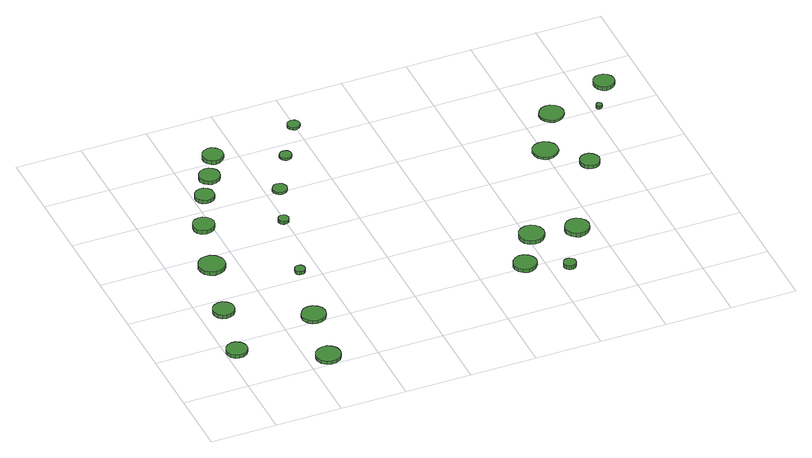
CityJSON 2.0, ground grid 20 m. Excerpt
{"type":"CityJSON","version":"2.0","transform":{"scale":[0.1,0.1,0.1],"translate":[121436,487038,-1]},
"CityObjects":{
"tree1":{"type":"SolitaryVegetationObject","attributes":{"function":"something"},"geometry":[{"type":"MultiSurface","lod":"1","boundaries":[[[0,1,2,3,4,5,6,7,8,9,10,11,12,13,14]],[[15,16,17,18,19,20,21,22,23,24,25,26,27,28,29]],[[0,29,28,1]],[[1,28,27,2]],[[2,27,26,3]],[[3,26,25,4]],[[4,25,24,5]],[[5,24,23,6]],[[6,23,22,7]],[[7,22,21,8]],[[8,21,20,9]],[[9,20,19,10]],[[10,19,18,11]],[[11,18,17,12]],[[12,17,16,13]],[[13,16,15,14]],[[14,15,29,0]]]}]},
"tree2":{"type":"SolitaryVegetationObject","attributes":{"function":"something"},"geometry":[{"type":"MultiSurface","lod":"1","boundaries":[[[30,31,32,33,34,35,36,37,38,39,40,41,42,43,44]],[[45,46,47,48,49,50,51,52,53,54,55,56,57,58,59]],[[30,59,58,31]],[[31,58,57,32]],[[32,57,56,33]],[[33,56,55,34]],[[34,55,54,35]],[[35,54,53,36]],[[36,53,52,37]],[[37,52,51,38]],[[38,51,50,39]],[[39,50,49,40]],[[40,49,48,41]],[[41,48,47,42]],[[42,47,46,43]],[[43,46,45,44]],[[44,45,59,30]]]}]},
"tree3":{"type":"SolitaryVegetationObject","attributes":{"function":"something"},"geometry":[{"type":"MultiSurface","lod":"1","boundaries":[[[60,61,62,63,64,65,66,67,68,69,70,71,72,73,74]],[[75,76,77,78,79,80,81,82,83,84,85,86,87,88,89]],[[60,89,88,61]],[[61,88,87,62]],[[62,87,86,63]],[[63,86,85,64]],[[64,85,84,65]],[[65,84,83,66]],[[66,83,82,67]],[[67,82,81,68]],[[68,81,80,69]],[[69,80,79,70]],[[70,79,78,71]],[[71,78,77,72]],[[72,77,76,73]],[[73,76,75,74]],[[74,75,89,60]]]}]},
"tree4":{"type":"SolitaryVegetationObject","attributes":{"function":"something"},"geometry":[{"type":"MultiSurface","lod":"1","boundaries":[[[90,91,92,93,94,95,96,97,98,99,100,101,102,103,104]],[[105,106,107,108,109,110,111,112,113,114,115,116,117,118,119]],[[90,119,118,91]],[[91,118,117,92]],[[92,117,116,93]],[[93,116,115,94]],[[94,115,114,95]],[[95,114,113,96]],[[96,113,112,97]],[[97,112,111,98]],[[98,111,110,99]],[[99,110,109,100]],[[100,109,108,101]],[[101,108,107,102]],[[102,107,106,103]],[[103,106,105,104]],[[104,105,119,90]]]}]},
"tree5":{"type":"SolitaryVegetationObject","attributes":{"function":"something"},"geometry":[{"type":"MultiSurface","lod":"1","boundaries":[[[120,121,122,123,124,125,126,127,128,129,130,131,132,133,134]],[[135,136,137,138,139,140,141,142,143,144,145,146,147,148,149]],[[120,149,148,121]],[[121,148,147,122]],[[122,147,146,123]],[[123,146,145,124]],[[124,145,144,125]],[[125,144,143,126]],[[126,143,142,127]],[[127,142,141,128]],[[128,141,140,129]],[[129,140,139,130]],[[130,139,138,131]],[[131,138,137,132]],[[132,137,136,133]],[[133,136,135,134]],[[134,135,149,120]]]}]},
"tree6":{"type":"SolitaryVegetationObject","attributes":{"function":"something"},"geometry":[{"type":"MultiSurface","lod":"1","boundaries":[[[150,151,152,153,154,155,156,157,158,159,160,161,162,163,164]],[[165,166,167,168,169,170,171,172,173,174,175,176,177,178,179]],[[150,179,178,151]],[[151,178,177,152]],[[152,177,176,153]],[[153,176,175,154]],[[154,175,174,155]],[[155,174,173,156]],[[156,173,172,157]],[[157,172,171,158]],[[158,171,170,159]],[[159,170,169,160]],[[160,169,168,161]],[[161,168,167,162]],[[162,167,166,163]],[[163,166,165,164]],[[164,165,179,150]]]}]},
"tree7":{"type":"SolitaryVegetationObject","attributes":{"function":"something"},"geometry":[{"type":"MultiSurface","lod":"1","boundaries":[[[180,181,182,183,184,185,186,187,188,189,190,191,192,193,194]],[[195,196,197,198,199,200,201,202,203,204,205,206,207,208,209]],[[180,209,208,181]],[[181,208,207,182]],[[182,207,206,183]],[[183,206,205,184]],[[184,205,204,185]],[[185,204,203,186]],[[186,203,202,187]],[[187,202,201,188]],[[188,201,200,189]],[[189,200,199,190]],[[190,199,198,191]],[[191,198,197,192]],[[192,197,196,193]],[[193,196,195,194]],[[194,195,209,180]]]}]},
"tree8":{"type":"SolitaryVegetationObject","attributes":{"function":"something"},"geometry":[{"type":"MultiSurface","lod":"1","boundaries":[[[210,211,212,213,214,215,216,217,218,219,220,221,222,223,224]],[[225,226,227,228,229,230,231,232,233,234,235,236,237,238,239]],[[210,239,238,211]],[[211,238,237,212]],[[212,237,236,213]],[[213,236,235,214]],[[214,235,234,215]],[[215,234,233,216]],[[216,233,232,217]],[[217,232,231,218]],[[218,231,230,219]],[[219,230,229,220]],[[220,229,228,221]],[[221,228,227,222]],[[222,227,226,223]],[[223,226,225,224]],[[224,225,239,210]]]}]},
"tree9":{"type":"SolitaryVegetationObject","attributes":{"function":"something"},"geometry":[{"type":"MultiSurface","lod":"1","boundaries":[[[240,241,242,243,244,245,246,247,248,249,250,251,252,253,254]],[[255,256,257,258,259,260,261,262,263,264,265,266,267,268,269]],[[240,269,268,241]],[[241,268,267,242]],[[242,267,266,243]],[[243,266,265,244]],[[244,265,264,245]],[[245,264,263,246]],[[246,263,262,247]],[[247,262,261,248]],[[248,261,260,249]],[[249,260,259,250]],[[250,259,258,251]],[[251,258,257,252]],[[252,257,256,253]],[[253,256,255,254]],[[254,255,269,240]]]}]},
"tree10":{"type":"SolitaryVegetationObject","attributes":{"function":"something"},"geometry":[{"type":"MultiSurface","lod":"1","boundaries":[[[270,271,272,273,274,275,276,277,278,279,280,281,282,283,284]],[[285,286,287,288,289,290,291,292,293,294,295,296,297,298,299]],[[270,299,298,271]],[[271,298,297,272]],[[272,297,296,273]],[[273,296,295,274]],[[274,295,294,275]],[[275,294,293,276]],[[276,293,292,277]],[[277,292,291,278]],[[278,291,290,279]],[[279,290,289,280]],[[280,289,288,281]],[[281,288,287,282]],[[282,287,286,283]],[[283,286,285,284]],[[284,285,299,270]]]}]},
"tree11":{"type":"SolitaryVegetationObject","attributes":{"function":"something"},"geometry":[{"type":"MultiSurface","lod":"1","boundaries":[[[300,301,302,303,304,305,306,307,308,309,310,311,312,313,314]],[[315,316,317,318,319,320,321,322,323,324,325,326,327,328,329]],[[300,329,328,301]],[[301,328,327,302]],[[302,327,326,303]],[[303,326,325,304]],[[304,325,324,305]],[[305,324,323,306]],[[306,323,322,307]],[[307,322,321,308]],[[308,321,320,309]],[[309,320,319,310]],[[310,319,318,311]],[[311,318,317,312]],[[312,317,316,313]],[[313,316,315,314]],[[314,315,329,300]]]}]},
"tree12":{"type":"SolitaryVegetationObject","attributes":{"function":"something"},"geometry":[{"type":"MultiSurface","lod":"1","boundaries":[[[330,331,332,333,334,335,336,337,338,339,340,341,342,343,344]],[[345,346,347,348,349,350,351,352,353,354,355,356,357,358,359]],[[330,359,358,331]],[[331,358,357,332]],[[332,357,356,333]],[[333,356,355,334]],[[334,355,354,335]],[[335,354,353,336]],[[336,353,352,337]],[[337,352,351,338]],[[338,351,350,339]],[[339,350,349,340]],[[340,349,348,341]],[[341,348,347,342]],[[342,347,346,343]],[[343,346,345,344]],[[344,345,359,330]]]}]},
"tree13":{"type":"SolitaryVegetationObject","attributes":{"function":"something"},"geometry":[{"type":"MultiSurface","lod":"1","boundaries":[[[360,361,362,363,364,365,366,367,368,369,370,371,372,373,374]],[[375,376,377,378,379,380,381,382,383,384,385,386,387,388,389]],[[360,389,388,361]],[[361,388,387,362]],[[362,387,386,363]],[[363,386,385,364]],[[364,385,384,365]],[[365,384,383,366]],[[366,383,382,367]],[[367,382,381,368]],[[368,381,380,369]],[[369,380,379,370]],[[370,379,378,371]],[[371,378,377,372]],[[372,377,376,373]],[[373,376,375,374]],[[374,375,389,360]]]}]},
"tree14":{"type":"SolitaryVegetationObject","attributes":{"function":"something"},"geometry":[{"type":"MultiSurface","lod":"1","boundaries":[[[390,391,392,393,394,395,396,397,398,399,400,401,402,403,404]],[[405,406,407,408,409,410,411,412,413,414,415,416,417,418,419]],[[390,419,418,391]],[[391,418,417,392]],[[392,417,416,393]],[[393,416,415,394]],[[394,415,414,395]],[[395,414,413,396]],[[396,413,412,397]],[[397,412,411,398]],[[398,411,410,399]],[[399,410,409,400]],[[400,409,408,401]],[[401,408,407,402]],[[402,407,406,403]],[[403,406,405,404]],[[404,405,419,390]]]}]},
"tree15":{"type":"SolitaryVegetationObject","attributes":{"function":"something"},"geometry":[{"type":"MultiSurface","lod":"1","boundaries":[[[420,421,422,423,424,425,426,427,428,429,430,431,432,433,434]],[[435,436,437,438,439,440,441,442,443,444,445,446,447,448,449]],[[420,449,448,421]],[[421,448,447,422]],[[422,447,446,423]],[[423,446,445,424]],[[424,445,444,425]],[[425,444,443,426]],[[426,443,442,427]],[[427,442,441,428]],[[428,441,440,429]],[[429,440,439,430]],[[430,439,438,431]],[[431,438,437,432]],[[432,437,436,433]],[[433,436,435,434]],[[434,435,449,420]]]}]},
"tree16":{"type":"SolitaryVegetationObject","attributes":{"function":"something"},"geometry":[{"type":"MultiSurface","lod":"1","boundaries":[[[450,451,452,453,454,455,456,457,458,459,460,461,462,463,464]],[[465,466,467,468,469,470,471,472,473,474,475,476,477,478,479]],[[450,479,478,451]],[[451,478,477,452]],[[452,477,476,453]],[[453,476,475,454]],[[454,475,474,455]],[[455,474,473,456]],[[456,473,472,457]],[[457,472,471,458]],[[458,471,470,459]],[[459,470,469,460]],[[460,469,468,461]],[[461,468,467,462]],[[462,467,466,463]],[[463,466,465,464]],[[464,465,479,450]]]}]},
"tree17":{"type":"SolitaryVegetationObject","attributes":{"function":"something"},"geometry":[{"type":"MultiSurface","lod":"1","boundaries":[[[480,481,482,483,484,485,486,487,488,489,490,491,492,493,494]],[[495,496,497,498,499,500,501,502,503,504,505,506,507,508,509]],[[480,509,508,481]],[[481,508,507,482]],[[482,507,506,483]],[[483,506,505,484]],[[484,505,504,485]],[[485,504,503,486]],[[486,503,502,487]],[[487,502,501,488]],[[488,501,500,489]],[[489,500,499,490]],[[490,499,498,491]],[[491,498,497,492]],[[492,497,496,493]],[[493,496,495,494]],[[494,495,509,480]]]}]},
"tree18":{"type":"SolitaryVegetationObject","attributes":{"function":"something"},"geometry":[{"type":"MultiSurface","lod":"1","boundaries":[[[510,511,512,513,514,515,516,517,518,519,520,521,522,523,524]],[[525,526,527,528,529,530,531,532,533,534,535,536,537,538,539]],[[510,539,538,511]],[[511,538,537,512]],[[512,537,536,513]],[[513,536,535,514]],[[514,535,534,515]],[[515,534,533,516]],[[516,533,532,517]],[[517,532,531,518]],[[518,531,530,519]],[[519,530,529,520]],[[520,529,528,521]],[[521,528,527,522]],[[522,527,526,523]],[[523,526,525,524]],[[524,525,539,510]]]}]},
"tree19":{"type":"SolitaryVegetationObject","attributes":{"function":"something"},"geometry":[{"type":"MultiSurface","lod":"1","boundaries":[[[540,541,542,543,544,545,546,547,548,549,550,551,552,553,554]],[[555,556,557,558,559,560,561,562,563,564,565,566,567,568,569]],[[540,569,568,541]],[[541,568,567,542]],[[542,567,566,543]],[[543,566,565,544]],[[544,565,564,545]],[[545,564,563,546]],[[546,563,562,547]],[[547,562,561,548]],[[548,561,560,549]],[[549,560,559,550]],[[550,559,558,551]],[[551,558,557,552]],[[552,557,556,553]],[[553,556,555,554]],[[554,555,569,540]]]}]},
"tree20":{"type":"SolitaryVegetationObject","attributes":{"function":"something"},"geometry":[{"type":"MultiSurface","lod":"1","boundaries":[[[570,571,572,573,574,575,576,577,578,579,580,581,582,583,584]],[[585,586,587,588,589,590,591,592,593,594,595,596,597,598,599]],[[570,599,598,571]],[[571,598,597,572]],[[572,597,596,573]],[[573,596,595,574]],[[574,595,594,575]],[[575,594,593,576]],[[576,593,592,577]],[[577,592,591,578]],[[578,591,590,579]],[[579,590,589,580]],[[580,589,588,581]],[[581,588,587,582]],[[582,587,586,583]],[[583,586,585,584]],[[584,585,599,570]]]}]},
"tree21":{"type":"SolitaryVegetationObject","attributes":{"function":"something"},"geometry":[{"type":"MultiSurface","lod":"1","boundaries":[[[600,601,602,603,604,605,606,607,608,609,610,611,612,613,614]],[[615,616,617,618,619,620,621,622,623,624,625,626,627,628,629]],[[600,629,628,601]],[[601,628,627,602]],[[602,627,626,603]],[[603,626,625,604]],[[604,625,624,605]],[[605,624,623,606]],[[606,623,622,607]],[[607,622,621,608]],[[608,621,620,609]],[[609,620,619,610]],[[610,619,618,611]],[[611,618,617,612]],[[612,617,616,613]],[[613,616,615,614]],[[614,615,629,600]]]}]},
"tree22":{"type":"SolitaryVegetationObject","attributes":{"function":"something"},"geometry":[{"type":"MultiSurface","lod":"1","boundaries":[[[630,631,632,633,634,635,636,637,638,639,640,641,642,643,644]],[[645,646,647,648,649,650,651,652,653,654,655,656,657,658,659]],[[630,659,658,631]],[[631,658,657,632]],[[632,657,656,633]],[[633,656,655,634]],[[634,655,654,635]],[[635,654,653,636]],[[636,653,652,637]],[[637,652,651,638]],[[638,651,650,639]],[[639,650,649,640]],[[640,649,648,641]],[[641,648,647,642]],[[642,647,646,643]],[[643,646,645,644]],[[644,645,659,630]]]}]},
"tree23":{"type":"SolitaryVegetationObject","attributes":{"function":"something"},"geometry":[{"type":"MultiSurface","lod":"1","boundaries":[[[660,661,662,663,664,665,666,667,668,669,670,671,672,673,674]],[[675,676,677,678,679,680,681,682,683,684,685,686,687,688,689]],[[660,689,688,661]],[[661,688,687,662]],[[662,687,686,663]],[[663,686,685,664]],[[664,685,684,665]],[[665,684,683,666]],[[666,683,682,667]],[[667,682,681,668]],[[668,681,680,669]],[[669,680,679,670]],[[670,679,678,671]],[[671,678,677,672]],[[672,677,676,673]],[[673,676,675,674]],[[674,675,689,660]]]}]}
},
"vertices":[
[65,162,17],[62,174,17],[55,185,17],[43,192,17],[30,193,17],[18,189,17],[8,180,17],[3,168,17],[3,155,17],[8,143,17],[18,134,17],[30,130,17],[43,131,17],[55,138,17],[62,149,17],[62,149,6],[55,138,6],[43,131,6],[30,130,6],[18,134,6],[8,143,6],[3,155,6],[3,168,6],[8,180,6],[18,189,6],[30,193,6],[43,192,6],[55,185,6],[62,174,6],[65,162,6],
[104,347,18],[102,360,18],[94,371,18],[82,378,18],[69,379,18],[56,375,18],[46,366,18],[41,354,18],[41,340,18],[46,328,18],[56,319,18],[69,315,18],[82,317,18],[94,323,18],[102,334,18],[102,334,6],[94,323,6],[82,317,6],[69,315,6],[56,319,6],[46,328,6],[41,340,6],[41,354,6],[46,366,6],[56,375,6],[69,379,6],[82,378,6],[94,371,6],[102,360,6],[104,347,6],
[299,38,17],[296,53,17],[287,65,17],[274,73,17],[258,74,17],[244,69,17],[232,59,17],[226,45,17],[226,30,17],[232,16,17],[244,6,17],[258,1,17],[274,3,17],[287,10,17],[296,23,17],[296,23,6],[287,10,6],[274,3,6],[258,1,6],[244,6,6],[232,16,6],[226,30,6],[226,45,6],[232,59,6],[244,69,6],[258,74,6],[274,73,6],[287,65,6],[296,53,6],[299,38,6],
[161,548,23],[158,564,23],[148,577,23],[134,586,23],[118,587,23],[102,582,23],[90,571,23],[83,556,23],[83,540,23],[90,525,23],[102,514,23],[118,509,23],[134,511,23],[148,519,23],[158,532,23],[158,532,10],[148,519,10],[134,511,10],[118,509,10],[102,514,10],[90,525,10],[83,540,10],[83,556,10],[90,571,10],[102,582,10],[118,587,10],[134,586,10],[148,577,10],[158,564,10],[161,548,10],
[335,229,16],[332,243,16],[323,256,16],[310,263,16],[295,265,16],[281,260,16],[270,250,16],[263,236,16],[263,221,16],[270,207,16],[281,197,16],[295,193,16],[310,194,16],[323,202,16],[332,214,16],[332,214,6],[323,202,6],[310,194,6],[295,193,6],[281,197,6],[270,207,6],[263,221,6],[263,236,6],[270,250,6],[281,260,6],[295,265,6],[310,263,6],[323,256,6],[332,243,6],[335,229,6],
[207,730,22],[204,743,22],[196,754,22],[184,761,22],[171,762,22],[158,758,22],[148,749,22],[143,737,22],[143,724,22],[148,711,22],[158,702,22],[171,698,22],[184,700,22],[196,706,22],[204,717,22],[204,717,9],[196,706,9],[184,700,9],[171,698,9],[158,702,9],[148,711,9],[143,724,9],[143,737,9],[148,749,9],[158,758,9],[171,762,9],[184,761,9],[196,754,9],[204,743,9],[207,730,9],
[361,436,17],[360,443,17],[356,448,17],[351,451,17],[344,452,17],[338,450,17],[333,446,17],[331,440,17],[331,433,17],[333,427,17],[338,423,17],[344,421,17],[351,422,17],[356,425,17],[360,430,17],[360,430,6],[356,425,6],[351,422,6],[344,421,6],[338,423,6],[333,427,6],[331,433,6],[331,440,6],[333,446,6],[338,450,6],[344,452,6],[351,451,6],[356,448,6],[360,443,6],[361,436,6],
[262,861,18],[260,873,18],[253,883,18],[242,889,18],[230,890,18],[219,886,18],[210,878,18],[205,867,18],[205,855,18],[210,844,18],[219,836,18],[230,832,18],[242,833,18],[253,839,18],[260,849,18],[260,849,6],[253,839,6],[242,833,6],[230,832,6],[219,836,6],[210,844,6],[205,855,6],[205,867,6],[210,878,6],[219,886,6],[230,890,6],[242,889,6],[253,883,6],[260,873,6],[262,861,6],
[313,940,18],[311,953,18],[303,963,18],[292,970,18],[279,971,18],[266,967,18],[257,958,18],[251,946,18],[251,933,18],[257,921,18],[266,913,18],[279,909,18],[292,910,18],[303,916,18],[311,927,18],[311,927,6],[303,916,6],[292,910,6],[279,909,6],[266,913,6],[257,921,6],[251,933,6],[251,946,6],[257,958,6],[266,967,6],[279,971,6],[292,970,6],[303,963,6],[311,953,6],[313,940,6],
[412,672,16],[410,678,16],[407,684,16],[401,687,16],[394,688,16],[388,686,16],[383,681,16],[380,675,16],[380,669,16],[383,663,16],[388,658,16],[394,656,16],[401,657,16],[407,660,16],[410,666,16],[410,666,6],[407,660,6],[401,657,6],[394,656,6],[388,658,6],[383,663,6],[380,669,6],[380,675,6],[383,681,6],[388,686,6],[394,688,6],[401,687,6],[407,684,6],[410,678,6],[412,672,6],
[359,1023,19],[357,1036,19],[349,1046,19],[338,1053,19],[325,1054,19],[313,1050,19],[303,1041,19],[298,1029,19],[298,1016,19],[303,1005,19],[313,996,19],[325,992,19],[338,993,19],[349,1000,19],[357,1010,19],[357,1010,6],[349,1000,6],[338,993,6],[325,992,6],[313,996,6],[303,1005,6],[298,1016,6],[298,1029,6],[303,1041,6],[313,1050,6],[325,1054,6],[338,1053,6],[349,1046,6],[357,1036,6],[359,1023,6],
[465,810,14],[463,818,14],[458,826,14],[450,830,14],[441,831,14],[432,828,14],[426,822,14],[422,814,14],[422,805,14],[426,797,14],[432,791,14],[441,788,14],[450,789,14],[458,793,14],[463,801,14],[463,801,6],[458,793,6],[450,789,6],[441,788,6],[432,791,6],[426,797,6],[422,805,6],[422,814,6],[426,822,6],[432,828,6],[441,831,6],[450,830,6],[458,826,6],[463,818,6],[465,810,6],
[539,947,14],[537,955,14],[533,961,14],[526,965,14],[518,965,14],[511,963,14],[506,958,14],[502,951,14],[502,943,14],[506,936,14],[511,931,14],[518,929,14],[526,930,14],[533,933,14],[537,940,14],[537,940,6],[533,933,6],[526,930,6],[518,929,6],[511,931,6],[506,936,6],[502,943,6],[502,951,6],[506,958,6],[511,963,6],[518,965,6],[526,965,6],[533,961,6],[537,955,6],[539,947,6],
[616,1070,14],[615,1078,14],[610,1084,14],[603,1088,14],[596,1089,14],[588,1086,14],[582,1081,14],[579,1074,14],[579,1066,14],[582,1059,14],[588,1054,14],[596,1051,14],[603,1052,14],[610,1056,14],[615,1062,14],[615,1062,6],[610,1056,6],[603,1052,6],[596,1051,6],[588,1054,6],[582,1059,6],[579,1066,6],[579,1074,6],[582,1081,6],[588,1086,6],[596,1089,6],[603,1088,6],[610,1084,6],[615,1078,6],[616,1070,6],
[973,202,26],[970,216,26],[961,228,26],[949,235,26],[935,237,26],[921,232,26],[910,222,26],[904,209,26],[904,195,26],[910,182,26],[921,172,26],[935,168,26],[949,169,26],[961,176,26],[970,188,26],[970,188,14],[961,176,14],[949,169,14],[935,168,14],[921,172,14],[910,182,14],[904,195,14],[904,209,14],[910,222,14],[921,232,14],[935,237,14],[949,235,14],[961,228,14],[970,216,14],[973,202,14],
[1073,152,26],[1072,160,26],[1067,166,26],[1060,170,26],[1052,171,26],[1045,169,26],[1039,163,26],[1036,156,26],[1036,148,26],[1039,141,26],[1045,136,26],[1052,134,26],[1060,134,26],[1067,138,26],[1072,145,26],[1072,145,13],[1067,138,13],[1060,134,13],[1052,134,13],[1045,136,13],[1039,141,13],[1036,148,13],[1036,156,13],[1039,163,13],[1045,169,13],[1052,171,13],[1060,170,13],[1067,166,13],[1072,160,13],[1073,152,13],
[1050,328,19],[1047,344,19],[1037,357,19],[1024,365,19],[1008,366,19],[993,361,19],[981,351,19],[975,336,19],[975,321,19],[981,306,19],[993,296,19],[1008,291,19],[1024,292,19],[1037,300,19],[1047,313,19],[1047,313,7],[1037,300,7],[1024,292,7],[1008,291,7],[993,296,7],[981,306,7],[975,321,7],[975,336,7],[981,351,7],[993,361,7],[1008,366,7],[1024,365,7],[1037,357,7],[1047,344,7],[1050,328,7],
[1180,308,20],[1177,322,20],[1168,335,20],[1155,342,20],[1140,344,20],[1126,339,20],[1115,329,20],[1108,315,20],[1108,300,20],[1115,286,20],[1126,276,20],[1140,271,20],[1155,273,20],[1168,281,20],[1177,293,20],[1177,293,7],[1168,281,7],[1155,273,7],[1140,271,7],[1126,276,7],[1115,286,7],[1108,300,7],[1108,315,7],[1115,329,7],[1126,339,7],[1140,344,7],[1155,342,7],[1168,335,7],[1177,322,7],[1180,308,7],
[1243,680,13],[1240,695,13],[1230,708,13],[1217,716,13],[1201,718,13],[1186,713,13],[1174,702,13],[1168,688,13],[1168,672,13],[1174,658,13],[1186,647,13],[1201,642,13],[1217,644,13],[1230,652,13],[1240,664,13],[1240,664,6],[1230,652,6],[1217,644,6],[1201,642,6],[1186,647,6],[1174,658,6],[1168,672,6],[1168,688,6],[1174,702,6],[1186,713,6],[1201,718,6],[1217,716,6],[1230,708,6],[1240,695,6],[1243,680,6],
[1330,582,17],[1327,594,17],[1320,604,17],[1310,611,17],[1297,612,17],[1286,608,17],[1277,600,17],[1272,589,17],[1272,576,17],[1277,565,17],[1286,557,17],[1297,553,17],[1310,554,17],[1320,560,17],[1327,570,17],[1327,570,6],[1320,560,6],[1310,554,6],[1297,553,6],[1286,557,6],[1277,565,6],[1272,576,6],[1272,589,6],[1277,600,6],[1286,608,6],[1297,612,6],[1310,611,6],[1320,604,6],[1327,594,6],[1330,582,6],
[1326,832,13],[1323,847,13],[1314,859,13],[1300,867,13],[1285,868,13],[1271,863,13],[1260,853,13],[1253,839,13],[1253,824,13],[1260,810,13],[1271,800,13],[1285,795,13],[1300,797,13],[1314,805,13],[1323,817,13],[1323,817,6],[1314,805,6],[1300,797,6],[1285,795,6],[1271,800,6],[1260,810,6],[1253,824,6],[1253,839,6],[1260,853,6],[1271,863,6],[1285,868,6],[1300,867,6],[1314,859,6],[1323,847,6],[1326,832,6],
[1436,811,16],[1436,814,16],[1433,818,16],[1430,819,16],[1426,820,16],[1423,819,16],[1420,816,16],[1418,813,16],[1418,809,16],[1420,805,16],[1423,803,16],[1426,802,16],[1430,802,16],[1433,804,16],[1436,807,16],[1436,807,6],[1433,804,6],[1430,802,6],[1426,802,6],[1423,803,6],[1420,805,6],[1418,809,6],[1418,813,6],[1420,816,6],[1423,819,6],[1426,820,6],[1430,819,6],[1433,818,6],[1436,814,6],[1436,811,6],
[1514,906,18],[1511,919,18],[1503,929,18],[1492,936,18],[1479,937,18],[1467,933,18],[1457,925,18],[1452,913,18],[1452,900,18],[1457,888,18],[1467,879,18],[1479,875,18],[1492,876,18],[1503,883,18],[1511,893,18],[1511,893,6],[1503,883,6],[1492,876,6],[1479,875,6],[1467,879,6],[1457,888,6],[1452,900,6],[1452,913,6],[1457,925,6],[1467,933,6],[1479,937,6],[1492,936,6],[1503,929,6],[1511,919,6],[1514,906,6]
]}
